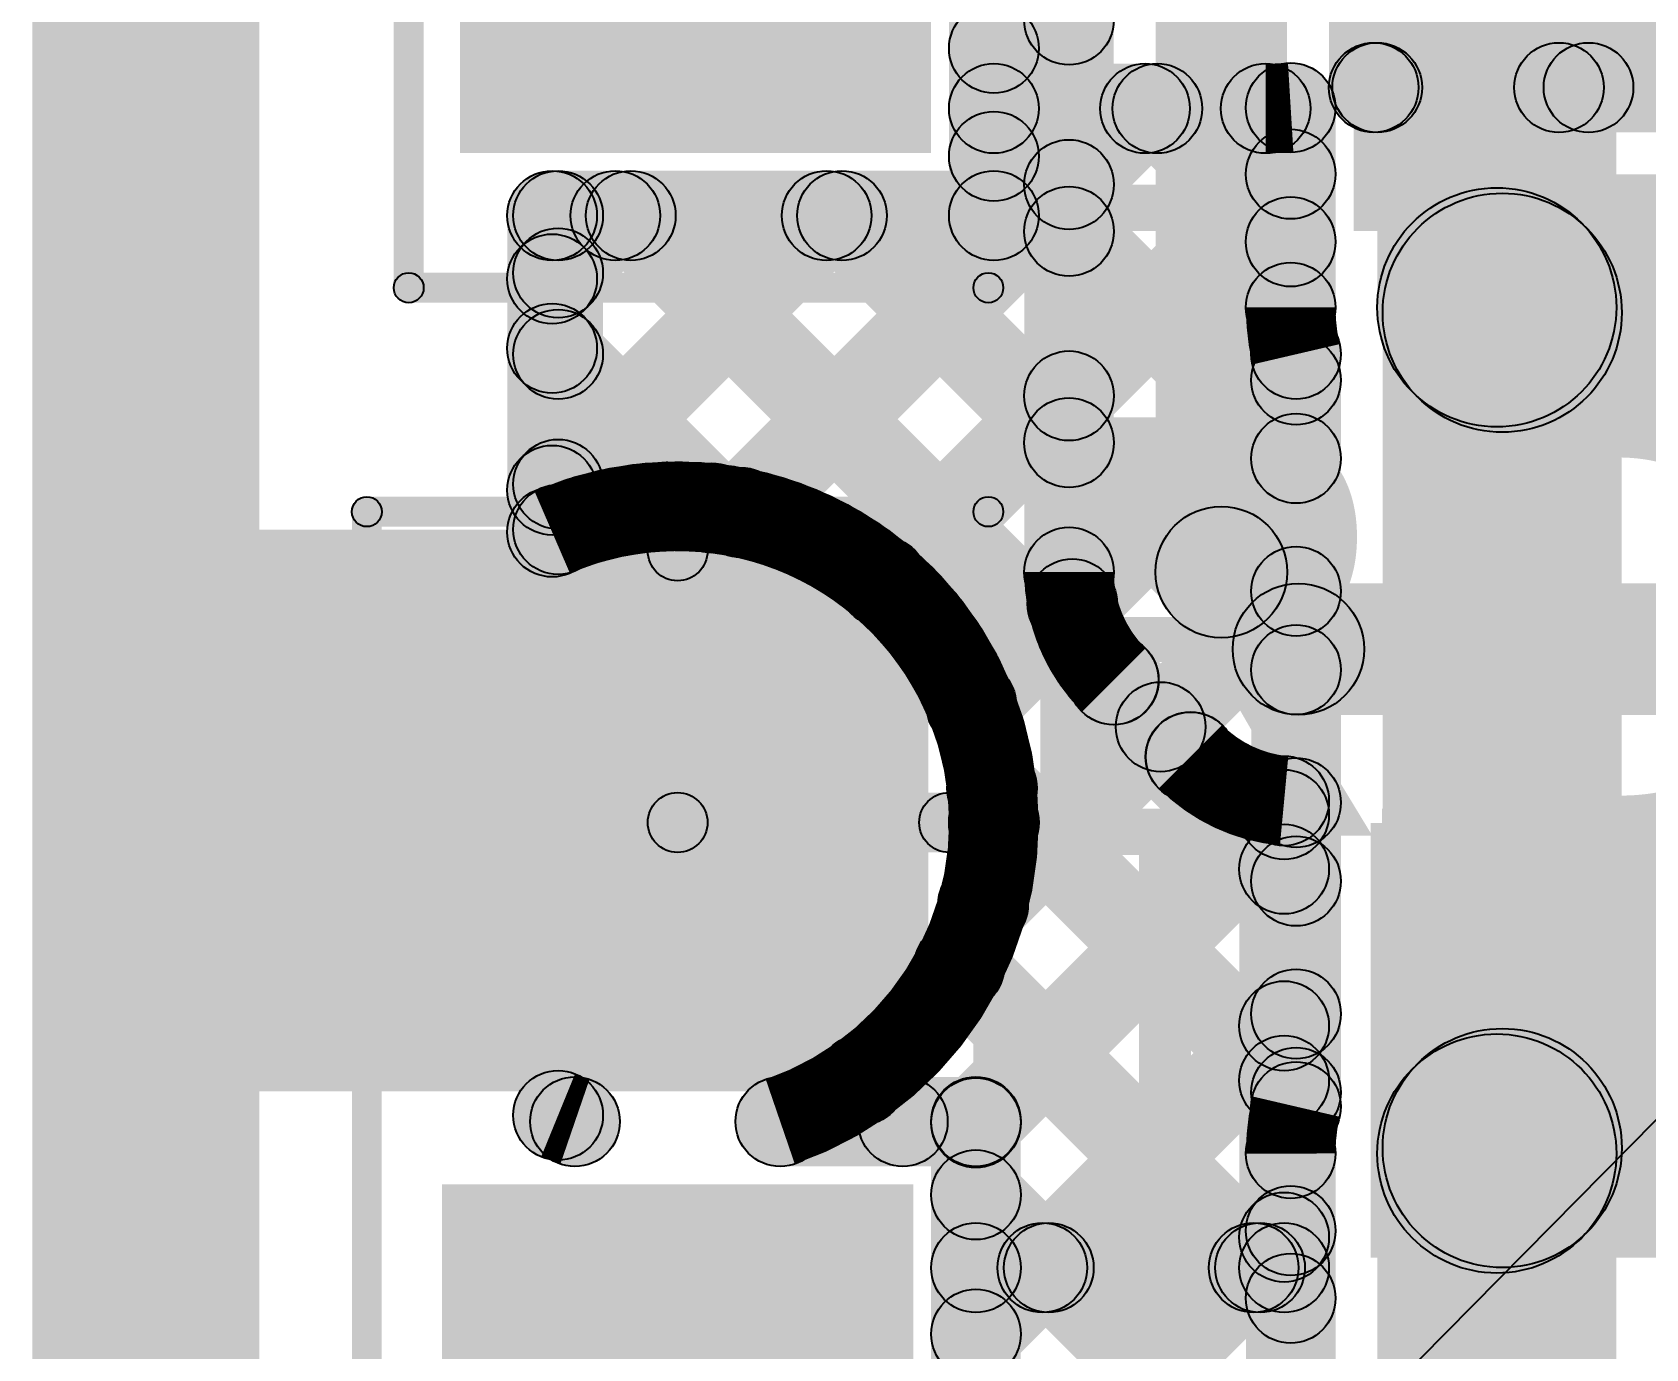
# Model space of a CAD drawing. Header units: millimetres. Extents: x 0 to 210, y 0 to 213.
# Drawn here: x -0.101 to 0.169, y 0.2465 to 0.4667 of the extents above; entities that cross this region are included whole.
import ezdxf

# ---------------------------------------------------------------- set-up
doc = ezdxf.new("R2010")
doc.units = ezdxf.units.MM
doc.header["$MEASUREMENT"] = 0
for name, color, linetype in [('BottomLayer', 5, 'Continuous'), ('BottomSolder', 6, 'Continuous'), ('PadHoleLayer', 156, 'Continuous'), ('TopLayer', 1, 'Continuous'), ('TopOverlay', 2, 'Continuous'), ('TopSolder', 216, 'Continuous'), ('ViaHoleLayer', 16, 'Continuous')]:
    doc.layers.add(name, color=color, linetype=linetype)

# ---------------------------------------------------------------- blocks, each defined once
blk = doc.blocks.new('HDR_F_1X3_3')
at = {"layer": 'BottomLayer'}
blk.add_hatch(color=5, dxfattribs=at).paths.add_polyline_path([(-0.03543, 0.03543), (0.03543, 0.03543), (0.03543, -0.03543), (-0.03543, -0.03543)])
h = blk.add_hatch(color=5, dxfattribs=at)
edge = h.paths.add_edge_path()
edge.add_arc((0.1, 0), 0.03543, 0, 360)
h = blk.add_hatch(color=5, dxfattribs=at)
edge = h.paths.add_edge_path()
edge.add_arc((0.2, 0), 0.03543, 0, 360)
at = {"layer": 'BottomSolder'}
blk.add_hatch(color=6, dxfattribs=at).paths.add_polyline_path([(-0.03943, 0.03943), (0.03943, 0.03943), (0.03943, -0.03943), (-0.03943, -0.03943)])
h = blk.add_hatch(color=6, dxfattribs=at)
edge = h.paths.add_edge_path()
edge.add_arc((0.1, 0), 0.03943, 0, 360)
h = blk.add_hatch(color=6, dxfattribs=at)
edge = h.paths.add_edge_path()
edge.add_arc((0.2, 0), 0.03943, 0, 360)
at = {"layer": 'PadHoleLayer'}
h = blk.add_hatch(color=156, dxfattribs=at)
edge = h.paths.add_edge_path()
edge.add_arc((0, 0), 0.01772, 0, 360)
h = blk.add_hatch(color=156, dxfattribs=at)
edge = h.paths.add_edge_path()
edge.add_arc((0.1, 0), 0.01772, 0, 360)
h = blk.add_hatch(color=156, dxfattribs=at)
edge = h.paths.add_edge_path()
edge.add_arc((0.2, 0), 0.01772, 0, 360)
at = {"layer": 'TopLayer'}
blk.add_hatch(color=1, dxfattribs=at).paths.add_polyline_path([(-0.03543, 0.03543), (0.03543, 0.03543), (0.03543, -0.03543), (-0.03543, -0.03543)])
h = blk.add_hatch(color=1, dxfattribs=at)
edge = h.paths.add_edge_path()
edge.add_arc((0.1, 0), 0.03543, 0, 360)
h = blk.add_hatch(color=1, dxfattribs=at)
edge = h.paths.add_edge_path()
edge.add_arc((0.2, 0), 0.03543, 0, 360)
at = {"layer": 'TopOverlay'}
h = blk.add_hatch(color=2, dxfattribs=at)
edge = h.paths.add_edge_path()
edge.add_arc((-0.062, 0.048), 0.0025, 0, 360)
h = blk.add_hatch(color=2, dxfattribs=at)
edge = h.paths.add_edge_path()
edge.add_arc((-0.062, 0.048), 0.0025, 0, 360)
for points in [[(-0.062, 0.0455), (-0.062, 0.0505), (0.258, 0.0505), (0.258, 0.0455)], [(-0.0645, 0.048), (-0.0595, 0.048), (-0.0595, -0.049), (-0.0645, -0.049)], [(0.2555, 0.048), (0.2605, 0.048), (0.2605, -0.049), (0.2555, -0.049)], [(-0.062, -0.0515), (-0.062, -0.0465), (0.258, -0.0465), (0.258, -0.0515)]]:
    blk.add_hatch(color=2, dxfattribs=at).paths.add_polyline_path(points)
h = blk.add_hatch(color=2, dxfattribs=at)
edge = h.paths.add_edge_path()
edge.add_arc((0.258, 0.048), 0.0025, 0, 360)
h = blk.add_hatch(color=2, dxfattribs=at)
edge = h.paths.add_edge_path()
edge.add_arc((0.258, 0.048), 0.0025, 0, 360)
h = blk.add_hatch(color=2, dxfattribs=at)
edge = h.paths.add_edge_path()
edge.add_arc((-0.062, -0.049), 0.0025, 0, 360)
h = blk.add_hatch(color=2, dxfattribs=at)
edge = h.paths.add_edge_path()
edge.add_arc((-0.062, -0.049), 0.0025, 0, 360)
h = blk.add_hatch(color=2, dxfattribs=at)
edge = h.paths.add_edge_path()
edge.add_arc((0.258, -0.049), 0.0025, 0, 360)
h = blk.add_hatch(color=2, dxfattribs=at)
edge = h.paths.add_edge_path()
edge.add_arc((0.258, -0.049), 0.0025, 0, 360)
at = {"layer": 'TopSolder'}
blk.add_hatch(color=216, dxfattribs=at).paths.add_polyline_path([(-0.03943, 0.03943), (0.03943, 0.03943), (0.03943, -0.03943), (-0.03943, -0.03943)])
h = blk.add_hatch(color=216, dxfattribs=at)
edge = h.paths.add_edge_path()
edge.add_arc((0.1, 0), 0.03943, 0, 360)
h = blk.add_hatch(color=216, dxfattribs=at)
edge = h.paths.add_edge_path()
edge.add_arc((0.2, 0), 0.03943, 0, 360)
at = {"layer": 'TopOverlay'}
for centre in [(-0.062, 0.048), (-0.062, 0.048), (0.258, 0.048), (0.258, 0.048), (-0.062, -0.049), (-0.062, -0.049), (0.258, -0.049), (0.258, -0.049)]:
    blk.add_circle(centre, 0.0025, dxfattribs=at)
blk = doc.blocks.new('HDR_F_1X2_7')
at = {"layer": 'BottomLayer'}
blk.add_hatch(color=5, dxfattribs=at).paths.add_polyline_path([(-0.08543, 0.03543), (-0.01457, 0.03543), (-0.01457, -0.03543), (-0.08543, -0.03543)])
h = blk.add_hatch(color=5, dxfattribs=at)
edge = h.paths.add_edge_path()
edge.add_arc((0.05, 0), 0.03543, 0, 360)
at = {"layer": 'BottomSolder'}
blk.add_hatch(color=6, dxfattribs=at).paths.add_polyline_path([(-0.08943, 0.03943), (-0.01057, 0.03943), (-0.01057, -0.03943), (-0.08943, -0.03943)])
h = blk.add_hatch(color=6, dxfattribs=at)
edge = h.paths.add_edge_path()
edge.add_arc((0.05, 0), 0.03943, 0, 360)
at = {"layer": 'PadHoleLayer'}
h = blk.add_hatch(color=156, dxfattribs=at)
edge = h.paths.add_edge_path()
edge.add_arc((-0.05, 0), 0.01772, 0, 360)
h = blk.add_hatch(color=156, dxfattribs=at)
edge = h.paths.add_edge_path()
edge.add_arc((0.05, 0), 0.01772, 0, 360)
at = {"layer": 'TopLayer'}
blk.add_hatch(color=1, dxfattribs=at).paths.add_polyline_path([(-0.08543, 0.03543), (-0.01457, 0.03543), (-0.01457, -0.03543), (-0.08543, -0.03543)])
h = blk.add_hatch(color=1, dxfattribs=at)
edge = h.paths.add_edge_path()
edge.add_arc((0.05, 0), 0.03543, 0, 360)
at = {"layer": 'TopOverlay'}
h = blk.add_hatch(color=2, dxfattribs=at)
edge = h.paths.add_edge_path()
edge.add_arc((-0.102, 0.052), 0.0025, 0, 360)
h = blk.add_hatch(color=2, dxfattribs=at)
edge = h.paths.add_edge_path()
edge.add_arc((-0.102, 0.052), 0.0025, 0, 360)
for points in [[(-0.102, 0.0495), (-0.102, 0.0545), (0.102, 0.0545), (0.102, 0.0495)], [(-0.1045, 0.052), (-0.0995, 0.052), (-0.0995, -0.052), (-0.1045, -0.052)], [(0.0995, 0.052), (0.1045, 0.052), (0.1045, -0.052), (0.0995, -0.052)], [(-0.102, -0.0545), (-0.102, -0.0495), (0.102, -0.0495), (0.102, -0.0545)]]:
    blk.add_hatch(color=2, dxfattribs=at).paths.add_polyline_path(points)
h = blk.add_hatch(color=2, dxfattribs=at)
edge = h.paths.add_edge_path()
edge.add_arc((0.102, 0.052), 0.0025, 0, 360)
h = blk.add_hatch(color=2, dxfattribs=at)
edge = h.paths.add_edge_path()
edge.add_arc((0.102, 0.052), 0.0025, 0, 360)
h = blk.add_hatch(color=2, dxfattribs=at)
edge = h.paths.add_edge_path()
edge.add_arc((-0.102, -0.052), 0.0025, 0, 360)
h = blk.add_hatch(color=2, dxfattribs=at)
edge = h.paths.add_edge_path()
edge.add_arc((-0.102, -0.052), 0.0025, 0, 360)
h = blk.add_hatch(color=2, dxfattribs=at)
edge = h.paths.add_edge_path()
edge.add_arc((0.102, -0.052), 0.0025, 0, 360)
h = blk.add_hatch(color=2, dxfattribs=at)
edge = h.paths.add_edge_path()
edge.add_arc((0.102, -0.052), 0.0025, 0, 360)
at = {"layer": 'TopSolder'}
blk.add_hatch(color=216, dxfattribs=at).paths.add_polyline_path([(-0.08943, 0.03943), (-0.01057, 0.03943), (-0.01057, -0.03943), (-0.08943, -0.03943)])
h = blk.add_hatch(color=216, dxfattribs=at)
edge = h.paths.add_edge_path()
edge.add_arc((0.05, 0), 0.03943, 0, 360)
at = {"layer": 'TopOverlay'}
for centre in [(-0.102, 0.052), (-0.102, 0.052), (0.102, 0.052), (0.102, 0.052), (-0.102, -0.052), (-0.102, -0.052), (0.102, -0.052), (0.102, -0.052)]:
    blk.add_circle(centre, 0.0025, dxfattribs=at)

msp = doc.modelspace()

# ---------------------------------------------------------------- hatches: boundary and pattern name
at = {"layer": 'BottomLayer'}
for points in [[(-0.101, -0.1), (-0.063, -0.1), (-0.063, 3.285), (-0.101, 3.285)], [(0.08, 0.37642), (0.065, 0.37642), (0.065, 0.558), (0.08, 0.558)], [(0.109, 0.37642), (0.087, 0.37642), (0.087, 0.558), (0.109, 0.558)], [(0.131, 0.4575), (0.116, 0.4575), (0.116, 0.558), (0.131, 0.558)], [(0.06743, 0.43607), (0.05243, 0.43607), (0.05243, 0.53593), (0.06743, 0.53593)], [(0.12939, 0.4522), (0.11878, 0.4628), (0.18298, 0.52701), (0.19359, 0.5164)], [(0.1182, 0.4832), (0.1288, 0.4938), (0.1598, 0.4628), (0.1492, 0.4522)], [(0.16474, 0.4522), (0.15414, 0.4628), (0.18298, 0.49165), (0.19359, 0.48104)], [(0.05463, 0.47605), (0.06524, 0.48666), (0.0778, 0.47409), (0.0672, 0.46349)], [(0.06524, 0.45876), (0.05463, 0.46936), (0.0672, 0.48193), (0.0778, 0.47132)], [(0.1235, 0.45), (0.1235, 0.465), (0.2395, 0.465), (0.2395, 0.45)], [(0.05463, 0.4407), (0.06524, 0.45131), (0.0778, 0.43874), (0.0672, 0.42813)], [(0.02292, 0.38109), (0.01232, 0.39169), (0.0672, 0.44657), (0.0778, 0.43597)], [(-0.013, 0.42857), (-0.013, 0.44357), (0.05993, 0.44357), (0.05993, 0.42857)], [(0.125, 0.399), (0.225, 0.399), (0.225, 0.443), (0.125, 0.443)], [(-0.0077, 0.38582), (-0.0183, 0.39643), (0.02664, 0.44137), (0.03724, 0.43076)], [(-0.0077, 0.42118), (-0.0183, 0.43178), (-0.00872, 0.44137), (0.00189, 0.43076)], [(-0.00615, 0.43076), (0.00446, 0.44137), (0.1138, 0.33203), (0.1032, 0.32142)], [(0.02921, 0.43076), (0.03982, 0.44137), (0.0778, 0.40338), (0.0672, 0.39278)], [(-0.0055, 0.38354), (-0.0205, 0.38354), (-0.0205, 0.43607), (-0.0055, 0.43607)], [(-0.0183, 0.40757), (-0.0077, 0.41817), (0.01801, 0.39246), (0.00741, 0.38186)], [(0.04668, 0.36949), (0.03607, 0.38009), (0.0672, 0.41122), (0.0778, 0.40061)], [(0.04897, 0.28953), (0.04897, 0.38353), (-0.07403, 0.38353), (-0.07403, 0.28953)], [(0.09022, 0.36864), (0.10578, 0.3842), (0.11867, 0.37131), (0.10311, 0.35576)], [(0.012, 0.33453), (0.002, 0.33453), (0.002, 0.37997), (0.012, 0.37997)], [(0.06145, 0.3489), (0.05084, 0.35951), (0.06775, 0.37642), (0.07836, 0.36581)], [(0.11089, 0.35253), (0.11089, 0.37453), (0.27651, 0.37453), (0.27651, 0.35253)], [(0.07469, 0.35306), (0.0853, 0.36367), (0.09813, 0.35084), (0.08752, 0.34023)], [(0.06343, 0.31553), (0.05283, 0.32614), (0.08252, 0.35584), (0.09313, 0.34523)], [(0.05432, 0.33494), (0.06493, 0.34555), (0.1138, 0.29667), (0.1032, 0.28607)], [(0.06224, 0.27898), (0.05163, 0.28959), (0.1032, 0.34115), (0.1138, 0.33055)], [(0.007, 0.32953), (0.007, 0.33953), (0.05243, 0.33953), (0.05243, 0.32953)], [(0.116, 0.26003), (0.101, 0.26003), (0.101, 0.33815), (0.116, 0.33815)], [(0.123, 0.26174), (0.439, 0.26174), (0.439, 0.33443), (0.123, 0.33443)], [(0.04881, 0.3051), (0.05942, 0.31571), (0.10978, 0.26534), (0.09918, 0.25473)], [(0.07334, 0.25473), (0.06274, 0.26534), (0.1032, 0.3058), (0.1138, 0.29519)], [(0.03242, 0.28613), (0.04303, 0.29674), (0.04999, 0.28977), (0.03939, 0.27916)], [(0.02418, 0.27697), (0.02418, 0.29197), (0.05693, 0.29197), (0.05693, 0.27697)], [(0.06443, 0.26003), (0.04943, 0.26003), (0.04943, 0.28447), (0.06443, 0.28447)], [(0.05163, 0.26692), (0.06224, 0.27753), (0.07443, 0.26534), (0.06382, 0.25473)], [(0.1087, 0.25473), (0.09809, 0.26534), (0.1032, 0.27044), (0.1138, 0.25984)], [(0.05693, 0.25253), (0.05693, 0.26753), (0.1085, 0.26753), (0.1085, 0.25253)]]:
    msp.add_hatch(color=5, dxfattribs=at).paths.add_polyline_path(points)
h = msp.add_hatch(color=5, dxfattribs=at)
edge = h.paths.add_edge_path()
edge.add_arc((0.0725, 0.46879), 0.0075, 0, 360)
h = msp.add_hatch(color=5, dxfattribs=at)
edge = h.paths.add_edge_path()
edge.add_arc((0.05993, 0.46406), 0.0075, 0, 360)
h = msp.add_hatch(color=5, dxfattribs=at)
edge = h.paths.add_edge_path()
edge.add_arc((0.1235, 0.4575), 0.0075, 0, 360)
h = msp.add_hatch(color=5, dxfattribs=at)
edge = h.paths.add_edge_path()
edge.add_arc((0.1235, 0.4575), 0.0075, 0, 360)
h = msp.add_hatch(color=5, dxfattribs=at)
edge = h.paths.add_edge_path()
edge.add_arc((0.12408, 0.4575), 0.0075, 0, 360)
h = msp.add_hatch(color=5, dxfattribs=at)
edge = h.paths.add_edge_path()
edge.add_arc((0.1545, 0.4575), 0.0075, 0, 360)
h = msp.add_hatch(color=5, dxfattribs=at)
edge = h.paths.add_edge_path()
edge.add_arc((0.15944, 0.4575), 0.0075, 0, 360)
h = msp.add_hatch(color=5, dxfattribs=at)
edge = h.paths.add_edge_path()
edge.add_arc((0.05993, 0.446), 0.0075, 0, 360)
h = msp.add_hatch(color=5, dxfattribs=at)
edge = h.paths.add_edge_path()
edge.add_arc((0.0725, 0.44127), 0.0075, 0, 360)
h = msp.add_hatch(color=5, dxfattribs=at)
edge = h.paths.add_edge_path()
edge.add_arc((-0.013, 0.43607), 0.0075, 0, 360)
h = msp.add_hatch(color=5, dxfattribs=at)
edge = h.paths.add_edge_path()
edge.add_arc((-0.013, 0.43607), 0.0075, 0, 360)
h = msp.add_hatch(color=5, dxfattribs=at)
edge = h.paths.add_edge_path()
edge.add_arc((-0.00341, 0.43607), 0.0075, 0, 360)
h = msp.add_hatch(color=5, dxfattribs=at)
edge = h.paths.add_edge_path()
edge.add_arc((-0.00084, 0.43607), 0.0075, 0, 360)
h = msp.add_hatch(color=5, dxfattribs=at)
edge = h.paths.add_edge_path()
edge.add_arc((0.03194, 0.43607), 0.0075, 0, 360)
h = msp.add_hatch(color=5, dxfattribs=at)
edge = h.paths.add_edge_path()
edge.add_arc((0.03451, 0.43607), 0.0075, 0, 360)
h = msp.add_hatch(color=5, dxfattribs=at)
edge = h.paths.add_edge_path()
edge.add_arc((0.05993, 0.43607), 0.0075, 0, 360)
h = msp.add_hatch(color=5, dxfattribs=at)
edge = h.paths.add_edge_path()
edge.add_arc((0.05993, 0.43607), 0.0075, 0, 360)
h = msp.add_hatch(color=5, dxfattribs=at)
edge = h.paths.add_edge_path()
edge.add_arc((0.0725, 0.43344), 0.0075, 0, 360)
h = msp.add_hatch(color=5, dxfattribs=at)
edge = h.paths.add_edge_path()
edge.add_arc((-0.013, 0.42648), 0.0075, 0, 360)
h = msp.add_hatch(color=5, dxfattribs=at)
edge = h.paths.add_edge_path()
edge.add_arc((0.145, 0.41982), 0.01181, 0, 360)
h = msp.add_hatch(color=5, dxfattribs=at)
edge = h.paths.add_edge_path()
edge.add_arc((-0.013, 0.41287), 0.0075, 0, 360)
h = msp.add_hatch(color=5, dxfattribs=at)
edge = h.paths.add_edge_path()
edge.add_arc((0.0725, 0.40592), 0.0075, 0, 360)
h = msp.add_hatch(color=5, dxfattribs=at)
edge = h.paths.add_edge_path()
edge.add_arc((0.0725, 0.39808), 0.0075, 0, 360)
h = msp.add_hatch(color=5, dxfattribs=at)
edge = h.paths.add_edge_path()
edge.add_arc((-0.013, 0.39113), 0.0075, 0, 360)
h = msp.add_hatch(color=5, dxfattribs=at)
edge = h.paths.add_edge_path()
edge.add_arc((0.01271, 0.38716), 0.0075, 0, 360)
h = msp.add_hatch(color=5, dxfattribs=at)
edge = h.paths.add_edge_path()
edge.add_arc((0.01762, 0.38639), 0.0075, 0, 360)
h = msp.add_hatch(color=5, dxfattribs=at)
edge = h.paths.add_edge_path()
edge.add_arc((-0.013, 0.38354), 0.0075, 0, 360)
h = msp.add_hatch(color=5, dxfattribs=at)
edge = h.paths.add_edge_path()
edge.add_arc((-0.013, 0.38354), 0.0075, 0, 360)
h = msp.add_hatch(color=5, dxfattribs=at)
edge = h.paths.add_edge_path()
edge.add_arc((0.098, 0.37642), 0.011, 0, 360)
h = msp.add_hatch(color=5, dxfattribs=at)
edge = h.paths.add_edge_path()
edge.add_arc((0.098, 0.37642), 0.011, 0, 360)
h = msp.add_hatch(color=5, dxfattribs=at)
edge = h.paths.add_edge_path()
edge.add_arc((0.007, 0.37997), 0.005, 0, 360)
h = msp.add_hatch(color=5, dxfattribs=at)
edge = h.paths.add_edge_path()
edge.add_arc((0.0725, 0.37642), 0.0075, 0, 360)
h = msp.add_hatch(color=5, dxfattribs=at)
edge = h.paths.add_edge_path()
edge.add_arc((0.0725, 0.37642), 0.0075, 0, 360)
h = msp.add_hatch(color=5, dxfattribs=at)
edge = h.paths.add_edge_path()
edge.add_arc((0.0725, 0.37642), 0.0075, 0, 360)
h = msp.add_hatch(color=5, dxfattribs=at)
edge = h.paths.add_edge_path()
edge.add_arc((0.04137, 0.37479), 0.0075, 0, 360)
h = msp.add_hatch(color=5, dxfattribs=at)
edge = h.paths.add_edge_path()
edge.add_arc((0.07306, 0.37112), 0.0075, 0, 360)
h = msp.add_hatch(color=5, dxfattribs=at)
edge = h.paths.add_edge_path()
edge.add_arc((0.11089, 0.36353), 0.011, 0, 360)
h = msp.add_hatch(color=5, dxfattribs=at)
edge = h.paths.add_edge_path()
edge.add_arc((0.11089, 0.36353), 0.011, 0, 360)
h = msp.add_hatch(color=5, dxfattribs=at)
edge = h.paths.add_edge_path()
edge.add_arc((0.07997, 0.35839), 0.0075, 0, 360)
h = msp.add_hatch(color=5, dxfattribs=at)
edge = h.paths.add_edge_path()
edge.add_arc((0.08, 0.35836), 0.0075, 0, 360)
h = msp.add_hatch(color=5, dxfattribs=at)
edge = h.paths.add_edge_path()
edge.add_arc((0.08, 0.35836), 0.0075, 0, 360)
h = msp.add_hatch(color=5, dxfattribs=at)
edge = h.paths.add_edge_path()
edge.add_arc((0.05614, 0.3542), 0.0075, 0, 360)
h = msp.add_hatch(color=5, dxfattribs=at)
edge = h.paths.add_edge_path()
edge.add_arc((0.08783, 0.35053), 0.0075, 0, 360)
h = msp.add_hatch(color=5, dxfattribs=at)
edge = h.paths.add_edge_path()
edge.add_arc((0.09283, 0.34553), 0.0075, 0, 360)
h = msp.add_hatch(color=5, dxfattribs=at)
edge = h.paths.add_edge_path()
edge.add_arc((0.09283, 0.34553), 0.0075, 0, 360)
h = msp.add_hatch(color=5, dxfattribs=at)
edge = h.paths.add_edge_path()
edge.add_arc((0.09286, 0.3455), 0.0075, 0, 360)
h = msp.add_hatch(color=5, dxfattribs=at)
edge = h.paths.add_edge_path()
edge.add_arc((0.05962, 0.34025), 0.0075, 0, 360)
h = msp.add_hatch(color=5, dxfattribs=at)
edge = h.paths.add_edge_path()
edge.add_arc((0.1085, 0.33815), 0.0075, 0, 360)
h = msp.add_hatch(color=5, dxfattribs=at)
edge = h.paths.add_edge_path()
edge.add_arc((0.1085, 0.33815), 0.0075, 0, 360)
h = msp.add_hatch(color=5, dxfattribs=at)
edge = h.paths.add_edge_path()
edge.add_arc((0.1085, 0.33815), 0.0075, 0, 360)
h = msp.add_hatch(color=5, dxfattribs=at)
edge = h.paths.add_edge_path()
edge.add_arc((0.1085, 0.33585), 0.0075, 0, 360)
h = msp.add_hatch(color=5, dxfattribs=at)
edge = h.paths.add_edge_path()
edge.add_arc((0.05993, 0.33453), 0.0075, 0, 360)
h = msp.add_hatch(color=5, dxfattribs=at)
edge = h.paths.add_edge_path()
edge.add_arc((0.05993, 0.33453), 0.0075, 0, 360)
h = msp.add_hatch(color=5, dxfattribs=at)
edge = h.paths.add_edge_path()
edge.add_arc((0.007, 0.33453), 0.005, 0, 360)
h = msp.add_hatch(color=5, dxfattribs=at)
edge = h.paths.add_edge_path()
edge.add_arc((0.007, 0.33453), 0.005, 0, 360)
h = msp.add_hatch(color=5, dxfattribs=at)
edge = h.paths.add_edge_path()
edge.add_arc((0.05243, 0.33453), 0.005, 0, 360)
h = msp.add_hatch(color=5, dxfattribs=at)
edge = h.paths.add_edge_path()
edge.add_arc((0.1085, 0.32672), 0.0075, 0, 360)
h = msp.add_hatch(color=5, dxfattribs=at)
edge = h.paths.add_edge_path()
edge.add_arc((0.05813, 0.32083), 0.0075, 0, 360)
h = msp.add_hatch(color=5, dxfattribs=at)
edge = h.paths.add_edge_path()
edge.add_arc((0.05411, 0.3104), 0.0075, 0, 360)
h = msp.add_hatch(color=5, dxfattribs=at)
edge = h.paths.add_edge_path()
edge.add_arc((0.1085, 0.30049), 0.0075, 0, 360)
h = msp.add_hatch(color=5, dxfattribs=at)
edge = h.paths.add_edge_path()
edge.add_arc((0.03773, 0.29143), 0.0075, 0, 360)
h = msp.add_hatch(color=5, dxfattribs=at)
edge = h.paths.add_edge_path()
edge.add_arc((0.1085, 0.29137), 0.0075, 0, 360)
h = msp.add_hatch(color=5, dxfattribs=at)
edge = h.paths.add_edge_path()
edge.add_arc((-0.013, 0.28553), 0.0075, 0, 360)
h = msp.add_hatch(color=5, dxfattribs=at)
edge = h.paths.add_edge_path()
edge.add_arc((-0.01018, 0.28447), 0.0075, 0, 360)
h = msp.add_hatch(color=5, dxfattribs=at)
edge = h.paths.add_edge_path()
edge.add_arc((0.02418, 0.28447), 0.0075, 0, 360)
h = msp.add_hatch(color=5, dxfattribs=at)
edge = h.paths.add_edge_path()
edge.add_arc((0.02418, 0.28447), 0.0075, 0, 360)
h = msp.add_hatch(color=5, dxfattribs=at)
edge = h.paths.add_edge_path()
edge.add_arc((0.04469, 0.28447), 0.0075, 0, 360)
h = msp.add_hatch(color=5, dxfattribs=at)
edge = h.paths.add_edge_path()
edge.add_arc((0.05693, 0.28447), 0.0075, 0, 360)
h = msp.add_hatch(color=5, dxfattribs=at)
edge = h.paths.add_edge_path()
edge.add_arc((0.05693, 0.28447), 0.0075, 0, 360)
h = msp.add_hatch(color=5, dxfattribs=at)
edge = h.paths.add_edge_path()
edge.add_arc((0.05693, 0.28428), 0.0075, 0, 360)
h = msp.add_hatch(color=5, dxfattribs=at)
edge = h.paths.add_edge_path()
edge.add_arc((0.1441, 0.27914), 0.01181, 0, 360)
h = msp.add_hatch(color=5, dxfattribs=at)
edge = h.paths.add_edge_path()
edge.add_arc((0.05693, 0.27223), 0.0075, 0, 360)
h = msp.add_hatch(color=5, dxfattribs=at)
edge = h.paths.add_edge_path()
edge.add_arc((0.1085, 0.26514), 0.0075, 0, 360)
h = msp.add_hatch(color=5, dxfattribs=at)
edge = h.paths.add_edge_path()
edge.add_arc((0.05693, 0.26003), 0.0075, 0, 360)
h = msp.add_hatch(color=5, dxfattribs=at)
edge = h.paths.add_edge_path()
edge.add_arc((0.05693, 0.26003), 0.0075, 0, 360)
h = msp.add_hatch(color=5, dxfattribs=at)
edge = h.paths.add_edge_path()
edge.add_arc((0.06804, 0.26003), 0.0075, 0, 360)
h = msp.add_hatch(color=5, dxfattribs=at)
edge = h.paths.add_edge_path()
edge.add_arc((0.06912, 0.26003), 0.0075, 0, 360)
h = msp.add_hatch(color=5, dxfattribs=at)
edge = h.paths.add_edge_path()
edge.add_arc((0.1034, 0.26003), 0.0075, 0, 360)
h = msp.add_hatch(color=5, dxfattribs=at)
edge = h.paths.add_edge_path()
edge.add_arc((0.10448, 0.26003), 0.0075, 0, 360)
h = msp.add_hatch(color=5, dxfattribs=at)
edge = h.paths.add_edge_path()
edge.add_arc((0.1085, 0.26003), 0.0075, 0, 360)
h = msp.add_hatch(color=5, dxfattribs=at)
edge = h.paths.add_edge_path()
edge.add_arc((0.1085, 0.26003), 0.0075, 0, 360)
at = {"layer": 'TopLayer'}
for points in [[(0.1641, 0.42072), (0.1241, 0.42072), (0.1241, 0.52359), (0.1641, 0.52359)], [(0.02292, 0.38109), (0.01232, 0.39169), (0.07993, 0.4593), (0.09053, 0.4487)], [(0.05993, 0.4465), (0.05993, 0.4615), (0.10541, 0.4615), (0.10541, 0.4465)], [(0.08199, 0.4487), (0.09259, 0.4593), (0.1149, 0.437), (0.10429, 0.42639)], [(0.06743, 0.43607), (0.05243, 0.43607), (0.05243, 0.454), (0.06743, 0.454)], [(0.1171, 0.42072), (0.1021, 0.42072), (0.1021, 0.45413), (0.1171, 0.45413)], [(0.05463, 0.4407), (0.06524, 0.45131), (0.1158, 0.40074), (0.1052, 0.39013)], [(0.04668, 0.36949), (0.03607, 0.38009), (0.10429, 0.44831), (0.1149, 0.43771)], [(-0.014, 0.42857), (-0.014, 0.44357), (0.05993, 0.44357), (0.05993, 0.42857)], [(-0.0087, 0.42018), (-0.0193, 0.43078), (-0.00872, 0.44137), (0.00189, 0.43076)], [(-0.0087, 0.38482), (-0.0193, 0.39543), (0.02664, 0.44137), (0.03724, 0.43076)], [(-0.00615, 0.43076), (0.00446, 0.44137), (0.1158, 0.33003), (0.1052, 0.31942)], [(0.02921, 0.43076), (0.03982, 0.44137), (0.1158, 0.36538), (0.1052, 0.35478)], [(-0.0065, 0.38312), (-0.0215, 0.38312), (-0.0215, 0.43607), (-0.0065, 0.43607)], [(-0.0193, 0.40857), (-0.0087, 0.41917), (0.01801, 0.39246), (0.00741, 0.38186)], [(0.165, 0.28005), (0.125, 0.28005), (0.125, 0.41982), (0.165, 0.41982)], [(0.06145, 0.3489), (0.05084, 0.35951), (0.1052, 0.41386), (0.1158, 0.40326)], [(0.118, 0.28699), (0.103, 0.28699), (0.103, 0.41287), (0.118, 0.41287)], [(0.012, 0.33453), (0.002, 0.33453), (0.002, 0.37997), (0.012, 0.37997)], [(0.06343, 0.31553), (0.05283, 0.32614), (0.1052, 0.37851), (0.1158, 0.3679)], [(0.06224, 0.27898), (0.05163, 0.28959), (0.1052, 0.34315), (0.1158, 0.33255)], [(0.05432, 0.33494), (0.06493, 0.34555), (0.1158, 0.29467), (0.1052, 0.28407)], [(0.007, 0.32953), (0.007, 0.33953), (0.05243, 0.33953), (0.05243, 0.32953)], [(0.04881, 0.3051), (0.05942, 0.31571), (0.1149, 0.26022), (0.10429, 0.24962)], [(0.06224, 0.24362), (0.05163, 0.25423), (0.1052, 0.3078), (0.1158, 0.29719)], [(0.03242, 0.28613), (0.04303, 0.29674), (0.04999, 0.28977), (0.03939, 0.27916)], [(0.02418, 0.27697), (0.02418, 0.29197), (0.05693, 0.29197), (0.05693, 0.27697)], [(0.15824, 0.265), (0.12995, 0.29328), (0.13086, 0.29419), (0.15914, 0.2659)], [(0.06443, 0.1846), (0.04943, 0.1846), (0.04943, 0.28447), (0.06443, 0.28447)], [(0.1171, 0.224), (0.1021, 0.224), (0.1021, 0.27914), (0.1171, 0.27914)], [(0.1641, 0.224), (0.1241, 0.224), (0.1241, 0.27914), (0.1641, 0.27914)], [(0.05163, 0.26692), (0.06224, 0.27753), (0.11504, 0.22473), (0.10443, 0.21412)], [(0.06224, 0.20827), (0.05163, 0.21888), (0.10429, 0.27154), (0.1149, 0.26093)]]:
    msp.add_hatch(color=1, dxfattribs=at).paths.add_polyline_path(points)
h = msp.add_hatch(color=1, dxfattribs=at)
edge = h.paths.add_edge_path()
edge.add_arc((0.05993, 0.454), 0.0075, 0, 360)
h = msp.add_hatch(color=1, dxfattribs=at)
edge = h.paths.add_edge_path()
edge.add_arc((0.05993, 0.454), 0.0075, 0, 360)
h = msp.add_hatch(color=1, dxfattribs=at)
edge = h.paths.add_edge_path()
edge.add_arc((0.08523, 0.454), 0.0075, 0, 360)
h = msp.add_hatch(color=1, dxfattribs=at)
edge = h.paths.add_edge_path()
edge.add_arc((0.08729, 0.454), 0.0075, 0, 360)
h = msp.add_hatch(color=1, dxfattribs=at)
edge = h.paths.add_edge_path()
edge.add_arc((0.10541, 0.454), 0.0075, 0, 360)
h = msp.add_hatch(color=1, dxfattribs=at)
edge = h.paths.add_edge_path()
edge.add_arc((0.10541, 0.454), 0.0075, 0, 360)
h = msp.add_hatch(color=1, dxfattribs=at)
edge = h.paths.add_edge_path()
edge.add_arc((0.1096, 0.45413), 0.0075, 0, 360)
h = msp.add_hatch(color=1, dxfattribs=at)
edge = h.paths.add_edge_path()
edge.add_arc((0.1096, 0.45413), 0.0075, 0, 360)
h = msp.add_hatch(color=1, dxfattribs=at)
edge = h.paths.add_edge_path()
edge.add_arc((0.05993, 0.446), 0.0075, 0, 360)
h = msp.add_hatch(color=1, dxfattribs=at)
edge = h.paths.add_edge_path()
edge.add_arc((0.1096, 0.44301), 0.0075, 0, 360)
h = msp.add_hatch(color=1, dxfattribs=at)
edge = h.paths.add_edge_path()
edge.add_arc((-0.014, 0.43607), 0.0075, 0, 360)
h = msp.add_hatch(color=1, dxfattribs=at)
edge = h.paths.add_edge_path()
edge.add_arc((-0.014, 0.43607), 0.0075, 0, 360)
h = msp.add_hatch(color=1, dxfattribs=at)
edge = h.paths.add_edge_path()
edge.add_arc((-0.00341, 0.43607), 0.0075, 0, 360)
h = msp.add_hatch(color=1, dxfattribs=at)
edge = h.paths.add_edge_path()
edge.add_arc((-0.00084, 0.43607), 0.0075, 0, 360)
h = msp.add_hatch(color=1, dxfattribs=at)
edge = h.paths.add_edge_path()
edge.add_arc((0.03194, 0.43607), 0.0075, 0, 360)
h = msp.add_hatch(color=1, dxfattribs=at)
edge = h.paths.add_edge_path()
edge.add_arc((0.03451, 0.43607), 0.0075, 0, 360)
h = msp.add_hatch(color=1, dxfattribs=at)
edge = h.paths.add_edge_path()
edge.add_arc((0.05993, 0.43607), 0.0075, 0, 360)
h = msp.add_hatch(color=1, dxfattribs=at)
edge = h.paths.add_edge_path()
edge.add_arc((0.05993, 0.43607), 0.0075, 0, 360)
h = msp.add_hatch(color=1, dxfattribs=at)
edge = h.paths.add_edge_path()
edge.add_arc((0.1441, 0.42072), 0.02, 0, 360)
h = msp.add_hatch(color=1, dxfattribs=at)
edge = h.paths.add_edge_path()
edge.add_arc((0.1096, 0.4317), 0.0075, 0, 360)
h = msp.add_hatch(color=1, dxfattribs=at)
edge = h.paths.add_edge_path()
edge.add_arc((0.145, 0.41982), 0.02, 0, 360)
h = msp.add_hatch(color=1, dxfattribs=at)
edge = h.paths.add_edge_path()
edge.add_arc((-0.014, 0.42548), 0.0075, 0, 360)
h = msp.add_hatch(color=1, dxfattribs=at)
edge = h.paths.add_edge_path()
edge.add_arc((0.145, 0.41982), 0.01181, 0, 360)
h = msp.add_hatch(color=1, dxfattribs=at)
edge = h.paths.add_edge_path()
edge.add_arc((0.1096, 0.42072), 0.0075, 0, 360)
h = msp.add_hatch(color=1, dxfattribs=at)
edge = h.paths.add_edge_path()
edge.add_arc((0.1096, 0.42072), 0.0075, 0, 360)
h = msp.add_hatch(color=1, dxfattribs=at)
edge = h.paths.add_edge_path()
edge.add_arc((-0.014, 0.41387), 0.0075, 0, 360)
h = msp.add_hatch(color=1, dxfattribs=at)
edge = h.paths.add_edge_path()
edge.add_arc((0.1105, 0.41287), 0.0075, 0, 360)
h = msp.add_hatch(color=1, dxfattribs=at)
edge = h.paths.add_edge_path()
edge.add_arc((0.1105, 0.41287), 0.0075, 0, 360)
h = msp.add_hatch(color=1, dxfattribs=at)
edge = h.paths.add_edge_path()
edge.add_arc((0.1105, 0.40856), 0.0075, 0, 360)
h = msp.add_hatch(color=1, dxfattribs=at)
edge = h.paths.add_edge_path()
edge.add_arc((0.1105, 0.39544), 0.0075, 0, 360)
h = msp.add_hatch(color=1, dxfattribs=at)
edge = h.paths.add_edge_path()
edge.add_arc((-0.014, 0.39013), 0.0075, 0, 360)
h = msp.add_hatch(color=1, dxfattribs=at)
edge = h.paths.add_edge_path()
edge.add_arc((0.01271, 0.38716), 0.0075, 0, 360)
h = msp.add_hatch(color=1, dxfattribs=at)
edge = h.paths.add_edge_path()
edge.add_arc((0.01762, 0.38639), 0.0075, 0, 360)
h = msp.add_hatch(color=1, dxfattribs=at)
edge = h.paths.add_edge_path()
edge.add_arc((-0.014, 0.38312), 0.0075, 0, 360)
h = msp.add_hatch(color=1, dxfattribs=at)
edge = h.paths.add_edge_path()
edge.add_arc((-0.014, 0.38312), 0.0075, 0, 360)
h = msp.add_hatch(color=1, dxfattribs=at)
edge = h.paths.add_edge_path()
edge.add_arc((0.007, 0.37997), 0.005, 0, 360)
h = msp.add_hatch(color=1, dxfattribs=at)
edge = h.paths.add_edge_path()
edge.add_arc((0.04137, 0.37479), 0.0075, 0, 360)
h = msp.add_hatch(color=1, dxfattribs=at)
edge = h.paths.add_edge_path()
edge.add_arc((0.1105, 0.37321), 0.0075, 0, 360)
h = msp.add_hatch(color=1, dxfattribs=at)
edge = h.paths.add_edge_path()
edge.add_arc((0.1105, 0.36008), 0.0075, 0, 360)
h = msp.add_hatch(color=1, dxfattribs=at)
edge = h.paths.add_edge_path()
edge.add_arc((0.05614, 0.3542), 0.0075, 0, 360)
h = msp.add_hatch(color=1, dxfattribs=at)
edge = h.paths.add_edge_path()
edge.add_arc((0.05962, 0.34025), 0.0075, 0, 360)
h = msp.add_hatch(color=1, dxfattribs=at)
edge = h.paths.add_edge_path()
edge.add_arc((0.1105, 0.33785), 0.0075, 0, 360)
h = msp.add_hatch(color=1, dxfattribs=at)
edge = h.paths.add_edge_path()
edge.add_arc((0.05993, 0.33453), 0.0075, 0, 360)
h = msp.add_hatch(color=1, dxfattribs=at)
edge = h.paths.add_edge_path()
edge.add_arc((0.05993, 0.33453), 0.0075, 0, 360)
h = msp.add_hatch(color=1, dxfattribs=at)
edge = h.paths.add_edge_path()
edge.add_arc((0.007, 0.33453), 0.005, 0, 360)
h = msp.add_hatch(color=1, dxfattribs=at)
edge = h.paths.add_edge_path()
edge.add_arc((0.007, 0.33453), 0.005, 0, 360)
h = msp.add_hatch(color=1, dxfattribs=at)
edge = h.paths.add_edge_path()
edge.add_arc((0.05243, 0.33453), 0.005, 0, 360)
h = msp.add_hatch(color=1, dxfattribs=at)
edge = h.paths.add_edge_path()
edge.add_arc((0.1105, 0.32472), 0.0075, 0, 360)
h = msp.add_hatch(color=1, dxfattribs=at)
edge = h.paths.add_edge_path()
edge.add_arc((0.05813, 0.32083), 0.0075, 0, 360)
h = msp.add_hatch(color=1, dxfattribs=at)
edge = h.paths.add_edge_path()
edge.add_arc((0.05411, 0.3104), 0.0075, 0, 360)
h = msp.add_hatch(color=1, dxfattribs=at)
edge = h.paths.add_edge_path()
edge.add_arc((0.1105, 0.30249), 0.0075, 0, 360)
h = msp.add_hatch(color=1, dxfattribs=at)
edge = h.paths.add_edge_path()
edge.add_arc((0.145, 0.28005), 0.02, 0, 360)
h = msp.add_hatch(color=1, dxfattribs=at)
edge = h.paths.add_edge_path()
edge.add_arc((0.145, 0.28005), 0.02, 0, 360)
h = msp.add_hatch(color=1, dxfattribs=at)
edge = h.paths.add_edge_path()
edge.add_arc((0.03773, 0.29143), 0.0075, 0, 360)
h = msp.add_hatch(color=1, dxfattribs=at)
edge = h.paths.add_edge_path()
edge.add_arc((0.1441, 0.27914), 0.02, 0, 360)
h = msp.add_hatch(color=1, dxfattribs=at)
edge = h.paths.add_edge_path()
edge.add_arc((0.1441, 0.27914), 0.02, 0, 360)
h = msp.add_hatch(color=1, dxfattribs=at)
edge = h.paths.add_edge_path()
edge.add_arc((0.1105, 0.28937), 0.0075, 0, 360)
h = msp.add_hatch(color=1, dxfattribs=at)
edge = h.paths.add_edge_path()
edge.add_arc((0.1105, 0.28699), 0.0075, 0, 360)
h = msp.add_hatch(color=1, dxfattribs=at)
edge = h.paths.add_edge_path()
edge.add_arc((0.1105, 0.28699), 0.0075, 0, 360)
h = msp.add_hatch(color=1, dxfattribs=at)
edge = h.paths.add_edge_path()
edge.add_arc((0.1105, 0.28699), 0.0075, 0, 360)
h = msp.add_hatch(color=1, dxfattribs=at)
edge = h.paths.add_edge_path()
edge.add_arc((0.02418, 0.28447), 0.0075, 0, 360)
h = msp.add_hatch(color=1, dxfattribs=at)
edge = h.paths.add_edge_path()
edge.add_arc((0.02418, 0.28447), 0.0075, 0, 360)
h = msp.add_hatch(color=1, dxfattribs=at)
edge = h.paths.add_edge_path()
edge.add_arc((0.04469, 0.28447), 0.0075, 0, 360)
h = msp.add_hatch(color=1, dxfattribs=at)
edge = h.paths.add_edge_path()
edge.add_arc((0.05693, 0.28447), 0.0075, 0, 360)
h = msp.add_hatch(color=1, dxfattribs=at)
edge = h.paths.add_edge_path()
edge.add_arc((0.05693, 0.28447), 0.0075, 0, 360)
h = msp.add_hatch(color=1, dxfattribs=at)
edge = h.paths.add_edge_path()
edge.add_arc((0.05693, 0.28428), 0.0075, 0, 360)
h = msp.add_hatch(color=1, dxfattribs=at)
edge = h.paths.add_edge_path()
edge.add_arc((0.1441, 0.27914), 0.01181, 0, 360)
h = msp.add_hatch(color=1, dxfattribs=at)
edge = h.paths.add_edge_path()
edge.add_arc((0.1096, 0.27914), 0.0075, 0, 360)
h = msp.add_hatch(color=1, dxfattribs=at)
edge = h.paths.add_edge_path()
edge.add_arc((0.1096, 0.27914), 0.0075, 0, 360)
h = msp.add_hatch(color=1, dxfattribs=at)
edge = h.paths.add_edge_path()
edge.add_arc((0.1096, 0.27914), 0.0075, 0, 360)
h = msp.add_hatch(color=1, dxfattribs=at)
edge = h.paths.add_edge_path()
edge.add_arc((0.05693, 0.27223), 0.0075, 0, 360)
h = msp.add_hatch(color=1, dxfattribs=at)
edge = h.paths.add_edge_path()
edge.add_arc((0.1096, 0.26623), 0.0075, 0, 360)
h = msp.add_hatch(color=1, dxfattribs=at)
edge = h.paths.add_edge_path()
edge.add_arc((0.1096, 0.25492), 0.0075, 0, 360)
h = msp.add_hatch(color=1, dxfattribs=at)
edge = h.paths.add_edge_path()
edge.add_arc((0.05693, 0.24893), 0.0075, 0, 360)
at = {"layer": 'ViaHoleLayer'}
h = msp.add_hatch(color=16, dxfattribs=at)
edge = h.paths.add_edge_path()
edge.add_arc((0.145, 0.41982), 0.00591, 0, 360)
h = msp.add_hatch(color=16, dxfattribs=at)
edge = h.paths.add_edge_path()
edge.add_arc((0.1441, 0.27914), 0.00591, 0, 360)

# ---------------------------------------------------------------- linework, layer by layer
at = {"layer": 'BottomLayer', "const_width": 0.015}
for points in [[(-0.013, 0.38354, -0.532828), (0.05993, 0.33453)], [(0.08, 0.35836, -0.199327), (0.0725, 0.37642)], [(0.07997, 0.35839, -0.198912), (0.0725, 0.37642)], [(0.1085, 0.33815, -0.175064), (0.09283, 0.34553)], [(0.1085, 0.33815, -0.174653), (0.09286, 0.3455)], [(0.05993, 0.33453, -0.320386), (0.02418, 0.28447)], [(-0.01018, 0.28447, -0.014219), (-0.013, 0.28553)]]:
    msp.add_lwpolyline(points, format="xyb", dxfattribs=at)
at = {"layer": 'BottomLayer'}
for centre, radius in [((0.0725, 0.46879), 0.0075), ((0.05993, 0.46406), 0.0075), ((0.1235, 0.4575), 0.0075), ((0.1235, 0.4575), 0.0075), ((0.12408, 0.4575), 0.0075), ((0.1545, 0.4575), 0.0075), ((0.15944, 0.4575), 0.0075), ((0.05993, 0.446), 0.0075), ((0.0725, 0.44127), 0.0075), ((-0.013, 0.43607), 0.0075), ((-0.013, 0.43607), 0.0075), ((-0.00341, 0.43607), 0.0075), ((-0.00084, 0.43607), 0.0075), ((0.03194, 0.43607), 0.0075), ((0.03451, 0.43607), 0.0075), ((0.05993, 0.43607), 0.0075), ((0.05993, 0.43607), 0.0075), ((0.0725, 0.43344), 0.0075), ((-0.013, 0.42648), 0.0075), ((-0.013, 0.41287), 0.0075), ((0.0725, 0.40592), 0.0075), ((0.0725, 0.39808), 0.0075), ((-0.013, 0.39113), 0.0075), ((0.01271, 0.38716), 0.0075), ((0.01762, 0.38639), 0.0075), ((-0.013, 0.38354), 0.0075), ((-0.013, 0.38354), 0.0075), ((0.098, 0.37642), 0.011), ((0.098, 0.37642), 0.011), ((0.007, 0.37997), 0.005), ((0.0725, 0.37642), 0.0075), ((0.0725, 0.37642), 0.0075), ((0.0725, 0.37642), 0.0075), ((0.04137, 0.37479), 0.0075), ((0.07306, 0.37112), 0.0075), ((0.11089, 0.36353), 0.011), ((0.11089, 0.36353), 0.011), ((0.07997, 0.35839), 0.0075), ((0.08, 0.35836), 0.0075), ((0.08, 0.35836), 0.0075), ((0.05614, 0.3542), 0.0075), ((0.08783, 0.35053), 0.0075), ((0.09283, 0.34553), 0.0075), ((0.09283, 0.34553), 0.0075), ((0.09286, 0.3455), 0.0075), ((0.05962, 0.34025), 0.0075), ((0.1085, 0.33815), 0.0075), ((0.1085, 0.33815), 0.0075), ((0.1085, 0.33815), 0.0075), ((0.1085, 0.33585), 0.0075), ((0.05993, 0.33453), 0.0075), ((0.05993, 0.33453), 0.0075), ((0.007, 0.33453), 0.005), ((0.007, 0.33453), 0.005), ((0.05243, 0.33453), 0.005), ((0.1085, 0.32672), 0.0075), ((0.05813, 0.32083), 0.0075), ((0.05411, 0.3104), 0.0075), ((0.1085, 0.30049), 0.0075), ((0.03773, 0.29143), 0.0075), ((0.1085, 0.29137), 0.0075), ((-0.013, 0.28553), 0.0075), ((-0.01018, 0.28447), 0.0075), ((0.02418, 0.28447), 0.0075), ((0.02418, 0.28447), 0.0075), ((0.04469, 0.28447), 0.0075), ((0.05693, 0.28447), 0.0075), ((0.05693, 0.28447), 0.0075), ((0.05693, 0.28428), 0.0075), ((0.05693, 0.27223), 0.0075), ((0.1085, 0.26514), 0.0075), ((0.05693, 0.26003), 0.0075), ((0.05693, 0.26003), 0.0075), ((0.06804, 0.26003), 0.0075), ((0.06912, 0.26003), 0.0075), ((0.1034, 0.26003), 0.0075), ((0.10448, 0.26003), 0.0075), ((0.1085, 0.26003), 0.0075), ((0.1085, 0.26003), 0.0075)]:
    msp.add_circle(centre, radius, dxfattribs=at)
at = {"layer": 'TopLayer', "const_width": 0.015}
for points in [[(0.1096, 0.45413, -0.015052), (0.10541, 0.454)], [(0.1105, 0.41287, -0.057445), (0.1096, 0.42072)], [(-0.014, 0.38312, -0.539423), (0.05993, 0.33453)], [(0.05993, 0.33453, -0.320386), (0.02418, 0.28447)], [(0.1096, 0.27914, -0.057442), (0.1105, 0.28699)], [(0.1096, 0.27914, -0.057442), (0.1105, 0.28699)]]:
    msp.add_lwpolyline(points, format="xyb", dxfattribs=at)
at = {"layer": 'TopLayer'}
for centre, radius in [((0.05993, 0.454), 0.0075), ((0.05993, 0.454), 0.0075), ((0.08523, 0.454), 0.0075), ((0.08729, 0.454), 0.0075), ((0.10541, 0.454), 0.0075), ((0.10541, 0.454), 0.0075), ((0.1096, 0.45413), 0.0075), ((0.1096, 0.45413), 0.0075), ((0.05993, 0.446), 0.0075), ((0.1096, 0.44301), 0.0075), ((-0.014, 0.43607), 0.0075), ((-0.014, 0.43607), 0.0075), ((-0.00341, 0.43607), 0.0075), ((-0.00084, 0.43607), 0.0075), ((0.03194, 0.43607), 0.0075), ((0.03451, 0.43607), 0.0075), ((0.05993, 0.43607), 0.0075), ((0.05993, 0.43607), 0.0075), ((0.1441, 0.42072), 0.02), ((0.1096, 0.4317), 0.0075), ((0.145, 0.41982), 0.02), ((-0.014, 0.42548), 0.0075), ((0.1096, 0.42072), 0.0075), ((0.1096, 0.42072), 0.0075), ((-0.014, 0.41387), 0.0075), ((0.1105, 0.41287), 0.0075), ((0.1105, 0.41287), 0.0075), ((0.1105, 0.40856), 0.0075), ((0.1105, 0.39544), 0.0075), ((-0.014, 0.39013), 0.0075), ((0.01271, 0.38716), 0.0075), ((0.01762, 0.38639), 0.0075), ((-0.014, 0.38312), 0.0075), ((-0.014, 0.38312), 0.0075), ((0.007, 0.37997), 0.005), ((0.04137, 0.37479), 0.0075), ((0.1105, 0.37321), 0.0075), ((0.1105, 0.36008), 0.0075), ((0.05614, 0.3542), 0.0075), ((0.05962, 0.34025), 0.0075), ((0.1105, 0.33785), 0.0075), ((0.05993, 0.33453), 0.0075), ((0.05993, 0.33453), 0.0075), ((0.007, 0.33453), 0.005), ((0.007, 0.33453), 0.005), ((0.05243, 0.33453), 0.005), ((0.1105, 0.32472), 0.0075), ((0.05813, 0.32083), 0.0075), ((0.05411, 0.3104), 0.0075), ((0.1105, 0.30249), 0.0075), ((0.145, 0.28005), 0.02), ((0.145, 0.28005), 0.02), ((0.03773, 0.29143), 0.0075), ((0.1441, 0.27914), 0.02), ((0.1441, 0.27914), 0.02), ((0.1105, 0.28937), 0.0075), ((0.1105, 0.28699), 0.0075), ((0.1105, 0.28699), 0.0075), ((0.1105, 0.28699), 0.0075), ((0.02418, 0.28447), 0.0075), ((0.02418, 0.28447), 0.0075), ((0.04469, 0.28447), 0.0075), ((0.05693, 0.28447), 0.0075), ((0.05693, 0.28447), 0.0075), ((0.05693, 0.28428), 0.0075), ((0.1096, 0.27914), 0.0075), ((0.1096, 0.27914), 0.0075), ((0.1096, 0.27914), 0.0075), ((0.05693, 0.27223), 0.0075), ((0.1096, 0.26623), 0.0075), ((0.1096, 0.25492), 0.0075), ((0.05693, 0.24893), 0.0075)]:
    msp.add_circle(centre, radius, dxfattribs=at)
at = {"layer": 'TopSolder'}
msp.add_line((0.01639, 0.12842), (210.13236, 213.01137), dxfattribs=at)

# ---------------------------------------------------------------- block references
at = {"rotation": 90}
for name, p in [('HDR_F_1X3_3', (0.01, 0.486)), ('HDR_F_1X2_7', (0.007, 0.28453))]:
    msp.add_blockref(name, p, dxfattribs=at)

# ---------------------------------------------------------------- texts
at = {"layer": 'TopOverlay'}
for s, p in [('LED_0', (0.06041, 0.4335)), ('RGB', (0.06, 0.33232)), ('TESTING', (0.06, 0.26682))]:
    msp.add_text(s, height=0.07, rotation=360, dxfattribs=at).set_placement(p)

doc.saveas('drawing.dxf')
